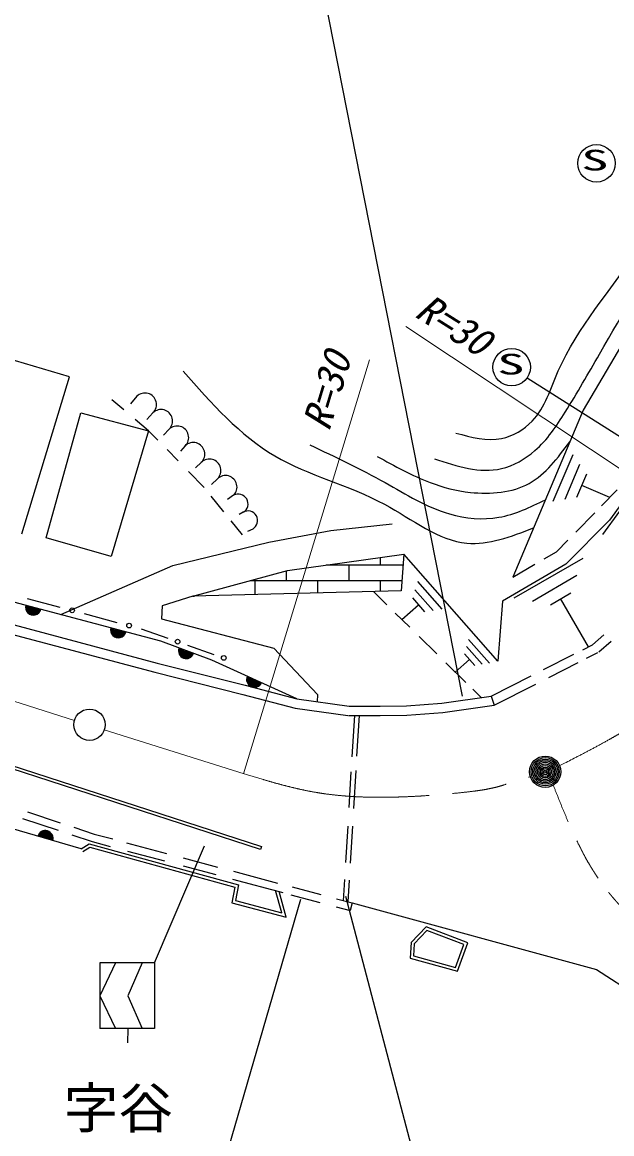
# Model space of a CAD drawing. Units: millimetres, scale not verified. Extents: x 40000 to 680000, y 20000 to 380000.
# Drawn here: x 164550 to 202260, y 249922 to 320970 of the extents above; entities that cross this region are included whole.
import ezdxf
from ezdxf.enums import TextEntityAlignment as Align

# ---------------------------------------------------------------- set-up
doc = ezdxf.new("R2010")
doc.units = ezdxf.units.MM
doc.header["$LTSCALE"] = 1000
doc.linetypes.add('CHAIN', pattern=[18.5, 12, -1.5, 3.5, -1.5])
for name, color, linetype, lineweight in [('M-BGD', 7, 'Continuous', 25), ('M-BMK', 2, 'CHAIN', 13), ('M-BMK-SRVR', 3, 'Continuous', 25), ('M-STR-HTXT', 7, 'Continuous', 13), ('M-STR-STR3', 7, 'Continuous', 25), ('M-STR-STRC', 7, 'Continuous', 25)]:
    doc.layers.add(name, color=color, linetype=linetype, lineweight=lineweight)
doc.layers.add('M-BMK-HTXT', color=7, linetype='Continuous')
doc.styles.add('ＭＳ ゴシック', font='')
doc.styles.get('ＭＳ ゴシック').set_extended_font_data('MS Gothic')

msp = doc.modelspace()

# ---------------------------------------------------------------- linework, layer by layer
at = {"layer": 'M-BGD'}
for p, q in [((213923, 319121), (200420, 296166)), ((167584, 298313), (160611, 300350)), ((164532, 288271), (167584, 298313)), ((171884, 297060), (171477, 296573)), ((171041, 296192), (170281, 296829)), ((166080, 288006), (168292, 296012)), ((168292, 296012), (172627, 294862)), ((172627, 294862), (171770, 295581)), ((172915, 296005), (172531, 295575)), ((200420, 296166), (195928, 285502)), ((172627, 294862), (170238, 286812)), ((173230, 294248), (172627, 294862)), ((173945, 294950), (173585, 294578)), ((174527, 292926), (173816, 293651)), ((174976, 293895), (174681, 293552)), ((176007, 292840), (175636, 292485)), ((198520, 290358), (199780, 293348)), ((199280, 290488), (200220, 292728)), ((176198, 291222), (175180, 292260)), ((200030, 290608), (200660, 292098)), ((201690, 288228), (204540, 292148)), ((204645, 292638), (202119, 289153)), ((177037, 291785), (176647, 291417)), ((202140, 290598), (200350, 291358)), ((177443, 289681), (176636, 290680)), ((178068, 290730), (177673, 290462)), ((201605, 290057), (202606, 291074)), ((178681, 289651), (178431, 289506)), ((199951, 288377), (201167, 289612)), ((178642, 288196), (177908, 289106)), ((179294, 288571), (178965, 288425)), ((180326, 287744), (184287, 288491)), ((184287, 288491), (188215, 288913)), ((202119, 289153), (199331, 286322)), ((170238, 286812), (166080, 288006)), ((198713, 287120), (199452, 287870)), ((174190, 286251), (180326, 287744)), ((197937, 286669), (198713, 287120)), ((181516, 285930), (188965, 286976)), ((187460, 286278), (187460, 286764)), ((188965, 286976), (188790, 284623)), ((194976, 280137), (188965, 286976)), ((196020, 284168), (200420, 286718)), ((173409, 281403), (157106, 285746)), ((167024, 283104), (174190, 286251)), ((175462, 284275), (181516, 285930)), ((181460, 285278), (181460, 285915)), ((183995, 286278), (188913, 286278)), ((185460, 285278), (185460, 286278)), ((199331, 286322), (195280, 283970)), ((195928, 285502), (197340, 286322)), ((197180, 283958), (200030, 285618)), ((179131, 285278), (188839, 285278)), ((179460, 284379), (179460, 285278)), ((183460, 284484), (183460, 285278)), ((187460, 284589), (187460, 285278)), ((189830, 285228), (191390, 283458)), ((175462, 284275), (173502, 283665)), ((188790, 284623), (175462, 284275)), ((175473, 284278), (175578, 284278)), ((187024, 284577), (187875, 283739)), ((189670, 284698), (190840, 283368)), ((198330, 283738), (199640, 284508)), ((164876, 284146), (166959, 283588)), ((173502, 283665), (173458, 282838)), ((188840, 282788), (189900, 283728)), ((189510, 284168), (190290, 283278)), ((195280, 283970), (194976, 280137)), ((200770, 281048), (198990, 284128)), ((168522, 283170), (170606, 282612)), ((173458, 282838), (180645, 280965)), ((188415, 283207), (189340, 282297)), ((164026, 282445), (173185, 280003)), ((172169, 282194), (173857, 281599)), ((163875, 281864), (173034, 279422)), ((176679, 280190), (173409, 281403)), ((189945, 281701), (191066, 280597)), ((193100, 281518), (194430, 280008)), ((201035, 281178), (201760, 281806)), ((201428, 280724), (202213, 281405)), ((175123, 281152), (176811, 280557)), ((180645, 280965), (183433, 278003)), ((192970, 281068), (193960, 279928)), ((200402, 280858), (201035, 281178)), ((200650, 280311), (201372, 280676)), ((168329, 268133), (126893, 280137)), ((173185, 280003), (178809, 278589)), ((182119, 277721), (176679, 280190)), ((191641, 280031), (192928, 278763)), ((192250, 279428), (193160, 280228)), ((192830, 280608), (193490, 279848)), ((197895, 279590), (199828, 280568)), ((198223, 279084), (200117, 280041)), ((173034, 279422), (178660, 278007)), ((179791, 268100), (146701, 278825)), ((146764, 279015), (179853, 268290)), ((178809, 278589), (182119, 277721)), ((194549, 277899), (197101, 279189)), ((194731, 277319), (197403, 278669)), ((178660, 278007), (182001, 277131)), ((183433, 278003), (183424, 277540)), ((191388, 277452), (194549, 277899)), ((193367, 278331), (193900, 277807)), ((194549, 277899), (194731, 277319)), ((182001, 277131), (185381, 276664)), ((182119, 277721), (185463, 277259)), ((185463, 277259), (187436, 277263)), ((187436, 277263), (189119, 277280)), ((189119, 277280), (191388, 277452)), ((191452, 276855), (194731, 277319)), ((185422, 276659), (187439, 276663)), ((185657, 274021), (185816, 276660)), ((185959, 274050), (186117, 276660)), ((187439, 276663), (189145, 276680)), ((189145, 276680), (191452, 276855)), ((185460, 270771), (185599, 273060)), ((185758, 270721), (185904, 273133)), ((164569, 270073), (166845, 269319)), ((164897, 270491), (166979, 269801)), ((167843, 269515), (169160, 269078)), ((185248, 267269), (185388, 269573)), ((185547, 267227), (185689, 269586)), ((167733, 269024), (169017, 268599)), ((169017, 268599), (170177, 268289)), ((169160, 269078), (170336, 268764)), ((168329, 268133), (168831, 268460)), ((168438, 267965), (168865, 268243)), ((168831, 268460), (178384, 265831)), ((168865, 268243), (178153, 265687)), ((171224, 268527), (173776, 267845)), ((171291, 267991), (173661, 267358)), ((173013, 260843), (176203, 268329)), ((179853, 268290), (179791, 268100)), ((174847, 267559), (177041, 266973)), ((174845, 267042), (176925, 266486)), ((178066, 266698), (180877, 265947)), ((177996, 266200), (181229, 265336)), ((178384, 265831), (178193, 264830)), ((185100, 264819), (185182, 266167)), ((185396, 264740), (185480, 266126)), ((178153, 265687), (177962, 264685)), ((181149, 264044), (180759, 265461)), ((181434, 263761), (180983, 265402)), ((181726, 265203), (183585, 264706)), ((181809, 265698), (183643, 265208)), ((177962, 264685), (181434, 263761)), ((178193, 264830), (181149, 264044)), ((184624, 264429), (185518, 264190)), ((184657, 264937), (185647, 264673)), ((185647, 264673), (185518, 264190)), ((185647, 264673), (201280, 260418)), ((190383, 263148), (189425, 262149)), ((190436, 262914), (189620, 262062)), ((193049, 262135), (190383, 263148)), ((192794, 262017), (190436, 262914)), ((189425, 262149), (189356, 261149)), ((189620, 262062), (189567, 261299)), ((192270, 260558), (192794, 262017)), ((192396, 260316), (193049, 262135)), ((173013, 260843), (169513, 260843)), ((169513, 260843), (169513, 256643)), ((170513, 260843), (169513, 258743)), ((172213, 260843), (171313, 258743)), ((173013, 260843), (173013, 256643)), ((189356, 261149), (192396, 260316)), ((189567, 261299), (192270, 260558)), ((201280, 260418), (209136, 255365)), ((169513, 258743), (170513, 256643)), ((171313, 258743), (172213, 256643)), ((173013, 256643), (169513, 256643)), ((171313, 255743), (171328, 256631))]:
    msp.add_line(p, q, dxfattribs=at)
for centre in [(167741, 283379), (171387, 282403), (174490, 281376), (177444, 280334)]:
    msp.add_circle(centre, 150, dxfattribs=at)
for centre, radius, start, end in [((172400, 296533), 737, 314.32883, 134.32883), ((173430, 295478), 737, 314.32883, 134.32883), ((174461, 294423), 737, 314.32883, 134.32883), ((175491, 293368), 737, 314.32883, 134.32883), ((176522, 292313), 737, 314.32883, 134.32883), ((177552, 291258), 737, 314.32883, 134.32883), ((178374, 290191), 621, 299.5923, 119.5923), ((178987, 289111), 621, 299.5923, 119.5923), ((165257, 283574), 500, 165.08303, 345.08303), ((165257, 283574), 500, 165.08303, 345.08303), ((165257, 283574), 450, 165.08303, 345.08303), ((165257, 283574), 400, 165.08303, 345.08303), ((165257, 283574), 350, 165.08303, 345.08303), ((165257, 283574), 300, 165.08303, 345.08303), ((165257, 283574), 250, 165.08303, 345.08303), ((165257, 283574), 200, 165.08303, 345.08303), ((165257, 283574), 150, 165.08303, 345.08303), ((165257, 283574), 100, 165.08303, 345.08303), ((165257, 283574), 50, 165.08303, 345.08303), ((170692, 282127), 500, 165.08303, 345.08303), ((170692, 282127), 500, 165.08303, 345.08303), ((170692, 282127), 450, 165.08303, 345.08303), ((170692, 282127), 400, 165.08303, 345.08303), ((170692, 282127), 350, 165.08303, 345.08303), ((170692, 282127), 300, 165.08303, 345.08303), ((170692, 282127), 250, 165.08303, 345.08303), ((170692, 282127), 200, 165.08303, 345.08303), ((170692, 282127), 150, 165.08303, 345.08303), ((170692, 282127), 100, 165.08303, 345.08303), ((170692, 282127), 50, 165.08303, 345.08303), ((175044, 280796), 500, 159.64677, 339.64677), ((175044, 280796), 500, 159.64677, 339.64677), ((175044, 280796), 450, 159.64677, 339.64677), ((175044, 280796), 400, 159.64677, 339.64677), ((175044, 280796), 350, 159.64677, 339.64677), ((175044, 280796), 300, 159.64677, 339.64677), ((175044, 280796), 250, 159.64677, 339.64677), ((175044, 280796), 200, 159.64677, 339.64677), ((175044, 280796), 150, 159.64677, 339.64677), ((175044, 280796), 100, 159.64677, 339.64677), ((175044, 280796), 50, 159.64677, 339.64677), ((179399, 278955), 500, 155.5888, 335.5888), ((179399, 278955), 500, 155.5888, 335.5888), ((179399, 278955), 450, 155.5888, 335.5888), ((179399, 278955), 400, 155.5888, 335.5888), ((179399, 278955), 350, 155.5888, 335.5888), ((179399, 278955), 300, 155.5888, 335.5888), ((179399, 278955), 250, 155.5888, 335.5888), ((179399, 278955), 200, 155.5888, 335.5888), ((179399, 278955), 150, 155.5888, 335.5888), ((179399, 278955), 100, 155.5888, 335.5888), ((179399, 278955), 50, 155.5888, 335.5888), ((166027, 268800), 500, 343.84404, 163.84404), ((166027, 268800), 500, 343.84404, 163.84404), ((166027, 268800), 450, 343.84404, 163.84404), ((166027, 268800), 400, 343.84404, 163.84404), ((166027, 268800), 350, 343.84404, 163.84404), ((166027, 268800), 300, 343.84404, 163.84404), ((166027, 268800), 250, 343.84404, 163.84404), ((166027, 268800), 200, 343.84404, 163.84404), ((166027, 268800), 150, 343.84404, 163.84404), ((166027, 268800), 100, 343.84404, 163.84404), ((166027, 268800), 50, 343.84404, 163.84404)]:
    msp.add_arc(centre, radius, start, end, dxfattribs=at)
for points, knots in [([(190913, 293064), (192368, 292590), (193822, 292116), (195200, 292436), (195974, 292616), (196724, 293047), (197344, 293587), (198141, 294281), (198724, 295157), (199279, 296044), (200044, 297268), (200756, 298512), (201475, 299756), (202998, 302392), (204553, 305023), (206076, 307651), (208161, 311250), (210186, 314844), (212350, 318474), (212864, 319336), (213385, 320200), (213657, 321141), (214002, 322334), (213946, 323650), (213709, 324905), (213622, 325367), (213511, 325821), (213482, 326271), (213390, 327743), (214189, 329177), (214814, 330597), (215399, 331928), (215831, 333246), (216411, 334524), (216835, 335458), (217337, 336370), (217875, 337253), (218159, 337719), (218453, 338177), (218746, 338636)], [0, 0, 0, 0, 1, 1, 1, 2, 2, 2, 3, 3, 3, 4, 4, 4, 5, 5, 5, 6, 6, 6, 7, 7, 7, 8, 8, 8, 9, 9, 9, 10, 10, 10, 11, 11, 11, 12, 12, 12, 13, 13, 13, 13]), ([(192291, 294711), (193278, 294439), (194264, 294168), (195216, 294363), (195942, 294511), (196648, 294931), (197167, 295477), (198001, 296356), (198351, 297563), (198838, 298681), (200073, 301513), (202189, 303770), (203853, 306342), (205529, 308933), (206747, 311843), (208310, 314421), (209358, 316150), (210562, 317730), (211514, 319714), (211951, 320625), (212335, 321622), (212071, 322500), (211961, 322866), (211738, 323211), (211579, 323576), (211096, 324684), (211195, 325978), (211490, 327163), (211748, 328203), (212157, 329159), (212566, 330122), (213045, 331252), (213523, 332391), (214000, 333529)], [0, 0, 0, 0, 1, 1, 1, 2, 2, 2, 3, 3, 3, 4, 4, 4, 5, 5, 5, 6, 6, 6, 7, 7, 7, 8, 8, 8, 9, 9, 9, 10, 10, 10, 11, 11, 11, 11]), ([(174840, 298669), (176660, 296613), (178479, 294556), (180717, 293245), (182859, 291990), (185385, 291418), (187723, 290156), (189504, 289195), (191177, 287833), (192997, 287669), (194360, 287547), (195806, 288096), (197252, 288646)], [0, 0, 0, 0, 1, 1, 1, 2, 2, 2, 3, 3, 3, 4, 4, 4, 4]), ([(187253, 293221), (188365, 292605), (189477, 291989), (190652, 291548), (191470, 291240), (192319, 291018), (193214, 290920), (194506, 290779), (195894, 290898), (196978, 291495), (198034, 292077), (198802, 293113), (199570, 294149)], [0, 0, 0, 0, 1, 1, 1, 2, 2, 2, 3, 3, 3, 4, 4, 4, 4]), ([(182954, 293951), (184574, 293187), (186194, 292424), (187766, 291545), (189103, 290798), (190406, 289967), (191882, 289541), (192901, 289246), (194003, 289145), (195036, 289327), (196074, 289509), (197042, 289978), (198011, 290446)], [0, 0, 0, 0, 1, 1, 1, 2, 2, 2, 3, 3, 3, 4, 4, 4, 4])]:
    msp.add_open_spline(points, degree=3, knots=knots, dxfattribs=at)
at = {"layer": 'M-BMK'}
for p, q in [((86362, 302015), (167894, 276342)), ((169801, 275742), (178743, 272927))]:
    msp.add_line(p, q, dxfattribs=at)
for points, knots in [([(198937, 273454), (200019, 274007), (201101, 274559), (202159, 275156), (202320, 275246), (202479, 275338), (202639, 275430), (202798, 275522), (202957, 275615), (203115, 275709), (204065, 276271), (205005, 276862), (205871, 277542), (206915, 278362), (207853, 279311), (208809, 280242), (209739, 281147), (210686, 282035), (211516, 283023), (212165, 283797), (212742, 284632), (213320, 285467)], [0, 0, 0, 0, 1, 1, 1, 2, 2, 2, 3, 3, 3, 4, 4, 4, 5, 5, 5, 6, 6, 6, 7, 7, 7, 7]), ([(178743, 272927), (180289, 272459), (181835, 271992), (183419, 271728), (185094, 271449), (186811, 271398), (188514, 271444), (189900, 271482), (191275, 271584), (192657, 271728), (193559, 271823), (194465, 271935), (195326, 272206), (195471, 272252), (195615, 272302), (195760, 272346), (195904, 272391), (196051, 272429), (196196, 272472), (196473, 272553), (196747, 272648), (197020, 272743)], [0, 0, 0, 0, 1, 1, 1, 2, 2, 2, 3, 3, 3, 4, 4, 4, 5, 5, 5, 6, 6, 6, 7, 7, 7, 7]), ([(198532, 272160), (198634, 271903), (198736, 271647), (198839, 271390), (198942, 271133), (199045, 270877), (199151, 270622), (199257, 270366), (199365, 270112), (199473, 269857)], [0, 0, 0, 0, 1, 1, 1, 2, 2, 2, 3, 3, 3, 3]), ([(200030, 268637), (200186, 268326), (200341, 268015), (200505, 267708), (200615, 267504), (200728, 267301), (200848, 267103), (200868, 267070), (200888, 267037), (200908, 267004), (200928, 266971), (200948, 266938), (200968, 266904), (200988, 266871), (201008, 266838), (201029, 266805), (201067, 266743), (201107, 266681), (201147, 266619), (201187, 266558), (201226, 266496), (201267, 266434), (201307, 266373), (201348, 266312), (201389, 266251)], [0, 0, 0, 0, 1, 1, 1, 2, 2, 2, 3, 3, 3, 4, 4, 4, 5, 5, 5, 6, 6, 6, 7, 7, 7, 8, 8, 8, 8]), ([(202059, 265350), (202081, 265324), (202103, 265297), (202124, 265270), (202146, 265243), (202168, 265217), (202190, 265190), (202212, 265163), (202234, 265136), (202256, 265110), (202262, 265103), (202269, 265095), (202275, 265088), (202281, 265080), (202288, 265073), (202294, 265066), (202300, 265058), (202307, 265051), (202313, 265043), (202376, 264969), (202440, 264896), (202504, 264823), (202515, 264811), (202525, 264798), (202536, 264786), (202547, 264774), (202557, 264762), (202568, 264749), (202579, 264737), (202589, 264725), (202600, 264713), (202730, 264562), (202867, 264417), (203004, 264273), (203141, 264129), (203279, 263985), (203420, 263845), (203561, 263704), (203704, 263565), (203847, 263427)], [0, 0, 0, 0, 1, 1, 1, 2, 2, 2, 3, 3, 3, 4, 4, 4, 5, 5, 5, 6, 6, 6, 7, 7, 7, 8, 8, 8, 9, 9, 9, 10, 10, 10, 11, 11, 11, 12, 12, 12, 13, 13, 13, 13])]:
    msp.add_open_spline(points, degree=3, knots=knots, dxfattribs=at)
at = {"layer": 'M-BMK-SRVR'}
for centre, radius in [((168856, 276069), 1000), ((198001, 273064), 1000), ((198001, 273064), 900), ((198001, 273064), 800), ((198001, 273064), 700), ((198001, 273064), 600), ((198001, 273064), 500), ((198001, 273064), 400), ((198001, 273064), 300), ((198001, 273064), 200), ((198001, 273064), 100), ((198001, 273064), 10)]:
    msp.add_circle(centre, radius, dxfattribs=at)
at = {"layer": 'M-STR-HTXT'}
for p, q in [((213308, 285450), (189079, 301516)), ((178695, 272924), (186761, 299388))]:
    msp.add_line(p, q, dxfattribs=at)
at = {"layer": 'M-STR-STR3'}
msp.add_line((185219, 265114), (191831, 240026), dxfattribs=at)
at = {"layer": 'M-STR-STRC'}
for p, q in [((192711, 277900), (182720, 328622)), ((196837, 298230), (208779, 290710)), ((175233, 240378), (182361, 264908))]:
    msp.add_line(p, q, dxfattribs=at)
for centre in [(201279, 311952), (195855, 298921)]:
    msp.add_circle(centre, 1200, dxfattribs=at)

# ---------------------------------------------------------------- texts
at = {"layer": 'M-BMK-HTXT', "style": 'ＭＳ ゴシック'}
msp.add_text('字谷', height=2566, dxfattribs=at).set_placement((167195, 249512), align=Align.BOTTOM_LEFT)
at = {"layer": 'M-STR-HTXT', "style": 'ＭＳ ゴシック', "oblique": 15}
for rotation, p in [(327.704, (189266, 301736)), (73.091, (184712, 294598))]:
    msp.add_text('R=30', height=1833, rotation=rotation, dxfattribs=at).set_placement(p, align=Align.BOTTOM_LEFT)
at = {"layer": 'M-STR-STRC', "style": 'ＭＳ ゴシック', "width": 1.95}
for p in [(200301, 311099), (194927, 298058)]:
    msp.add_text('S', height=1320, dxfattribs=at).set_placement(p, align=Align.BOTTOM_LEFT)

doc.saveas('drawing.dxf')
